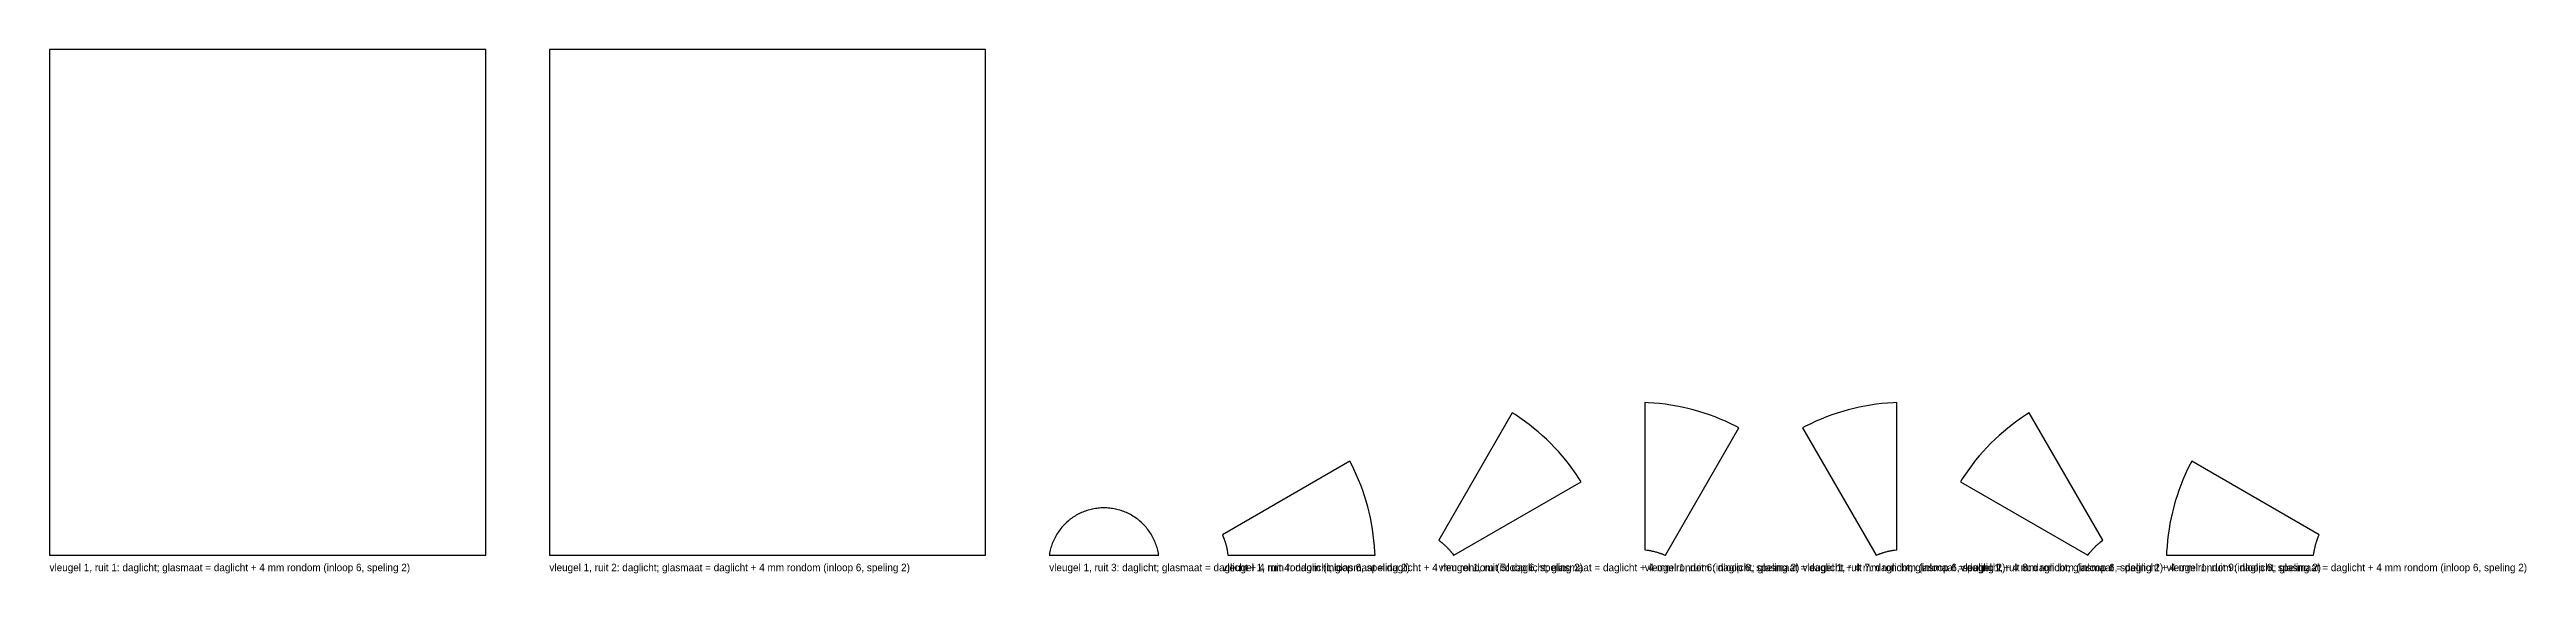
# Model space of a CAD drawing. Header units: millimetres. Extents: x 0 to 4668, y -34 to 952.
import ezdxf

# ---------------------------------------------------------------- set-up
doc = ezdxf.new("R2010")
doc.units = ezdxf.units.MM

msp = doc.modelspace()

# ---------------------------------------------------------------- linework, layer by layer
at = {"layer": 'DAGLICHT'}
for p, q in [((822, 952.5), (0, 952.5)), ((0, 952.5), (0, 0)), ((822, 0), (822, 952.5)), ((1764, 952.5), (942, 952.5)), ((942, 952.5), (942, 0)), ((1764, 0), (1764, 952.5)), ((3012.9172, 287.339), (3006.4071, 287.5947)), ((3006.4071, 287.5947), (3006.4071, 10.383)), ((3023.6538, 286.6353), (3012.9172, 287.339)), ((3034.3683, 285.6507), (3023.6538, 286.6353)), ((3045.0534, 284.3861), (3034.3683, 285.6507)), ((3055.7017, 282.8421), (3045.0534, 284.3861)), ((3066.3059, 281.02), (3055.7017, 282.8421)), ((3076.8589, 278.9209), (3066.3059, 281.02)), ((3421.2201, 281.02), (3410.6672, 278.9209)), ((3431.8243, 282.8421), (3421.2201, 281.02)), ((3442.4726, 284.3861), (3431.8243, 282.8421)), ((3453.1577, 285.6507), (3442.4726, 284.3861)), ((3463.8722, 286.6353), (3453.1577, 285.6507)), ((3474.6088, 287.339), (3463.8722, 286.6353)), ((3481.1189, 287.5947), (3474.6088, 287.339)), ((3481.1189, 10.383), (3481.1189, 287.5947)), ((2756.5736, 268.4394), (2617.9678, 28.367)), ((2762.0836, 264.9628), (2756.5736, 268.4394)), ((2771.03, 258.9851), (2762.0836, 264.9628)), ((2779.8167, 252.7752), (2771.03, 258.9851)), ((2788.4379, 246.3374), (2779.8167, 252.7752)), ((2796.8877, 239.6762), (2788.4379, 246.3374)), ((2805.1601, 232.7961), (2796.8877, 239.6762)), ((3045.1572, 0), (3183.763, 240.0724)), ((3087.3532, 276.5463), (3076.8589, 278.9209)), ((3097.7818, 273.8977), (3087.3532, 276.5463)), ((3108.1375, 270.9771), (3097.7818, 273.8977)), ((3118.4131, 267.7865), (3108.1375, 270.9771)), ((3128.6018, 264.3279), (3118.4131, 267.7865)), ((3138.6964, 260.6038), (3128.6018, 264.3279)), ((3148.69, 256.6167), (3138.6964, 260.6038)), ((3158.5759, 252.3694), (3148.69, 256.6167)), ((3168.3472, 247.8648), (3158.5759, 252.3694)), ((3177.9972, 243.1059), (3168.3472, 247.8648)), ((3183.763, 240.0724), (3177.9972, 243.1059)), ((3309.5288, 243.1059), (3303.763, 240.0724)), ((3303.763, 240.0724), (3442.3689, 0)), ((3319.1788, 247.8648), (3309.5288, 243.1059)), ((3328.9501, 252.3694), (3319.1788, 247.8648)), ((3338.836, 256.6167), (3328.9501, 252.3694)), ((3348.8297, 260.6038), (3338.836, 256.6167)), ((3358.9243, 264.3279), (3348.8297, 260.6038)), ((3369.1129, 267.7865), (3358.9243, 264.3279)), ((3379.3886, 270.9771), (3369.1129, 267.7865)), ((3389.7443, 273.8977), (3379.3886, 270.9771)), ((3400.1729, 276.5463), (3389.7443, 273.8977)), ((3410.6672, 278.9209), (3400.1729, 276.5463)), ((3690.6384, 239.6762), (3682.3659, 232.7961)), ((3699.0881, 246.3374), (3690.6384, 239.6762)), ((3707.7093, 252.7752), (3699.0881, 246.3374)), ((3716.4961, 258.9851), (3707.7093, 252.7752)), ((3725.4424, 264.9628), (3716.4961, 258.9851)), ((3730.9524, 268.4394), (3725.4424, 264.9628)), ((3869.5583, 28.367), (3730.9524, 268.4394)), ((2813.2497, 225.7017), (2805.1601, 232.7961)), ((2821.1507, 218.3981), (2813.2497, 225.7017)), ((2828.8579, 210.8901), (2821.1507, 218.3981)), ((2836.3659, 203.1829), (2828.8579, 210.8901)), ((2843.6695, 195.2819), (2836.3659, 203.1829)), ((2850.7638, 187.1924), (2843.6695, 195.2819)), ((2857.644, 178.9199), (2850.7638, 187.1924)), ((3636.7622, 187.1924), (3629.8821, 178.9199)), ((3643.8565, 195.2819), (3636.7622, 187.1924)), ((3651.1602, 203.1829), (3643.8565, 195.2819)), ((3658.6682, 210.8901), (3651.1602, 203.1829)), ((3666.3753, 218.3981), (3658.6682, 210.8901)), ((3674.2764, 225.7017), (3666.3753, 218.3981)), ((3682.3659, 232.7961), (3674.2764, 225.7017)), ((2450.4454, 177.3559), (2210.373, 38.75)), ((2453.4789, 171.5901), (2450.4454, 177.3559)), ((2458.2378, 161.9401), (2453.4789, 171.5901)), ((2462.7424, 152.1688), (2458.2378, 161.9401)), ((2466.9897, 142.2829), (2462.7424, 152.1688)), ((2470.9768, 132.2892), (2466.9897, 142.2829)), ((2864.3052, 170.4702), (2857.644, 178.9199)), ((2870.743, 161.849), (2864.3052, 170.4702)), ((2876.9529, 153.0622), (2870.743, 161.849)), ((2882.9306, 144.1159), (2876.9529, 153.0622)), ((2886.4071, 138.6059), (2882.9306, 144.1159)), ((3604.5955, 144.1159), (3601.1189, 138.6059)), ((3610.5732, 153.0622), (3604.5955, 144.1159)), ((3616.7831, 161.849), (3610.5732, 153.0622)), ((3623.2208, 170.4702), (3616.7831, 161.849)), ((3629.8821, 178.9199), (3623.2208, 170.4702)), ((4020.5363, 142.2829), (4016.5492, 132.2892)), ((4024.7836, 152.1688), (4020.5363, 142.2829)), ((4029.2882, 161.9401), (4024.7836, 152.1688)), ((4034.0471, 171.5901), (4029.2882, 161.9401)), ((4037.0806, 177.3559), (4034.0471, 171.5901)), ((4277.153, 38.75), (4037.0806, 177.3559)), ((2474.7009, 122.1946), (2470.9768, 132.2892)), ((2478.1595, 112.006), (2474.7009, 122.1946)), ((2481.3502, 101.7303), (2478.1595, 112.006)), ((2484.2708, 91.3746), (2481.3502, 101.7303)), ((2646.3348, 0), (2886.4071, 138.6059)), ((3601.1189, 138.6059), (3841.1913, 0)), ((4006.1759, 101.7303), (4003.2553, 91.3746)), ((4009.3666, 112.006), (4006.1759, 101.7303)), ((4012.8251, 122.1946), (4009.3666, 112.006)), ((4016.5492, 132.2892), (4012.8251, 122.1946)), ((1904.4556, 48.4816), (1902.8222, 46.2942)), ((1906.1457, 50.6255), (1904.4556, 48.4816)), ((1907.8914, 52.7244), (1906.1457, 50.6255)), ((1909.6914, 54.7769), (1907.8914, 52.7244)), ((1911.5445, 56.7816), (1909.6914, 54.7769)), ((1913.4494, 58.7371), (1911.5445, 56.7816)), ((1915.4049, 60.642), (1913.4494, 58.7371)), ((1917.4096, 62.4951), (1915.4049, 60.642)), ((1919.4621, 64.2951), (1917.4096, 62.4951)), ((1921.561, 66.0408), (1919.4621, 64.2951)), ((1923.7049, 67.7309), (1921.561, 66.0408)), ((1925.8923, 69.3643), (1923.7049, 67.7309)), ((1928.1217, 70.9399), (1925.8923, 69.3643)), ((1930.3916, 72.4566), (1928.1217, 70.9399)), ((1932.7004, 73.9133), (1930.3916, 72.4566)), ((1935.0465, 75.3091), (1932.7004, 73.9133)), ((1937.4284, 76.643), (1935.0465, 75.3091)), ((1939.8444, 77.9142), (1937.4284, 76.643)), ((1942.2928, 79.1216), (1939.8444, 77.9142)), ((1944.772, 80.2645), (1942.2928, 79.1216)), ((1947.2803, 81.3422), (1944.772, 80.2645)), ((1949.8159, 82.3538), (1947.2803, 81.3422)), ((1952.3771, 83.2987), (1949.8159, 82.3538)), ((1954.9622, 84.1762), (1952.3771, 83.2987)), ((1957.5694, 84.9857), (1954.9622, 84.1762)), ((1960.1969, 85.7267), (1957.5694, 84.9857)), ((1962.8428, 86.3987), (1960.1969, 85.7267)), ((1965.5055, 87.0012), (1962.8428, 86.3987)), ((1968.183, 87.5338), (1965.5055, 87.0012)), ((1970.8735, 87.9961), (1968.183, 87.5338)), ((1973.5752, 88.3879), (1970.8735, 87.9961)), ((1976.2863, 88.7087), (1973.5752, 88.3879)), ((1979.0048, 88.9585), (1976.2863, 88.7087)), ((1981.7289, 89.1371), (1979.0048, 88.9585)), ((1984.4568, 89.2443), (1981.7289, 89.1371)), ((1987.1865, 89.28), (1984.4568, 89.2443)), ((1989.9162, 89.2443), (1987.1865, 89.28)), ((1992.6441, 89.1371), (1989.9162, 89.2443)), ((1995.3682, 88.9585), (1992.6441, 89.1371)), ((1998.0867, 88.7087), (1995.3682, 88.9585)), ((2000.7978, 88.3879), (1998.0867, 88.7087)), ((2003.4995, 87.9961), (2000.7978, 88.3879)), ((2006.19, 87.5338), (2003.4995, 87.9961)), ((2008.8675, 87.0012), (2006.19, 87.5338)), ((2011.5302, 86.3987), (2008.8675, 87.0012)), ((2014.1762, 85.7267), (2011.5302, 86.3987)), ((2016.8036, 84.9857), (2014.1762, 85.7267)), ((2019.4108, 84.1762), (2016.8036, 84.9857)), ((2021.9959, 83.2987), (2019.4108, 84.1762)), ((2024.5571, 82.3538), (2021.9959, 83.2987)), ((2027.0927, 81.3422), (2024.5571, 82.3538)), ((2029.601, 80.2645), (2027.0927, 81.3422)), ((2032.0802, 79.1216), (2029.601, 80.2645)), ((2034.5286, 77.9142), (2032.0802, 79.1216)), ((2036.9446, 76.643), (2034.5286, 77.9142)), ((2039.3265, 75.3091), (2036.9446, 76.643)), ((2041.6727, 73.9133), (2039.3265, 75.3091)), ((2043.9815, 72.4566), (2041.6727, 73.9133)), ((2046.2514, 70.9399), (2043.9815, 72.4566)), ((2048.4808, 69.3643), (2046.2514, 70.9399)), ((2050.6682, 67.7309), (2048.4808, 69.3643)), ((2052.812, 66.0408), (2050.6682, 67.7309)), ((2054.911, 64.2951), (2052.812, 66.0408)), ((2056.9635, 62.4951), (2054.911, 64.2951)), ((2058.9681, 60.642), (2056.9635, 62.4951)), ((2060.9236, 58.7371), (2058.9681, 60.642)), ((2062.8286, 56.7816), (2060.9236, 58.7371)), ((2064.6817, 54.7769), (2062.8286, 56.7816)), ((2066.4816, 52.7244), (2064.6817, 54.7769)), ((2068.2273, 50.6255), (2066.4816, 52.7244)), ((2069.9174, 48.4816), (2068.2273, 50.6255)), ((2071.5508, 46.2942), (2069.9174, 48.4816)), ((2486.9193, 80.946), (2484.2708, 91.3746)), ((2489.2939, 70.4517), (2486.9193, 80.946)), ((2491.393, 59.8988), (2489.2939, 70.4517)), ((2493.2152, 49.2946), (2491.393, 59.8988)), ((2494.7591, 38.6463), (2493.2152, 49.2946)), ((3994.3109, 49.2946), (3992.767, 38.6463)), ((3996.133, 59.8988), (3994.3109, 49.2946)), ((3998.2321, 70.4517), (3996.133, 59.8988)), ((4000.6068, 80.946), (3998.2321, 70.4517)), ((4003.2553, 91.3746), (4000.6068, 80.946)), ((0, 0), (822, 0)), ((942, 0), (1764, 0)), ((1884.1904, 1.313), (1884, 0)), ((1884, 0), (2090.373, 0)), ((1884.6527, 4.0035), (1884.1904, 1.313)), ((1885.1853, 6.681), (1884.6527, 4.0035)), ((1885.7878, 9.3437), (1885.1853, 6.681)), ((1886.4598, 11.9897), (1885.7878, 9.3437)), ((1887.2008, 14.6171), (1886.4598, 11.9897)), ((1888.0103, 17.2243), (1887.2008, 14.6171)), ((1888.8879, 19.8094), (1888.0103, 17.2243)), ((1889.8327, 22.3706), (1888.8879, 19.8094)), ((1890.8444, 24.9062), (1889.8327, 22.3706)), ((1891.922, 27.4145), (1890.8444, 24.9062)), ((1893.0649, 29.8937), (1891.922, 27.4145)), ((1894.2724, 32.3421), (1893.0649, 29.8937)), ((1895.5435, 34.7581), (1894.2724, 32.3421)), ((1896.8774, 37.14), (1895.5435, 34.7581)), ((1898.2732, 39.4862), (1896.8774, 37.14)), ((1899.7299, 41.795), (1898.2732, 39.4862)), ((1901.2466, 44.0648), (1899.7299, 41.795)), ((1902.8222, 46.2942), (1901.2466, 44.0648)), ((2073.1264, 44.0648), (2071.5508, 46.2942)), ((2074.6431, 41.795), (2073.1264, 44.0648)), ((2076.0998, 39.4862), (2074.6431, 41.795)), ((2077.4956, 37.14), (2076.0998, 39.4862)), ((2078.8296, 34.7581), (2077.4956, 37.14)), ((2080.1007, 32.3421), (2078.8296, 34.7581)), ((2081.3081, 29.8937), (2080.1007, 32.3421)), ((2082.451, 27.4145), (2081.3081, 29.8937)), ((2083.5287, 24.9062), (2082.451, 27.4145)), ((2084.5403, 22.3706), (2083.5287, 24.9062)), ((2085.4852, 19.8094), (2084.5403, 22.3706)), ((2086.3627, 17.2243), (2085.4852, 19.8094)), ((2087.1722, 14.6171), (2086.3627, 17.2243)), ((2087.9133, 11.9897), (2087.1722, 14.6171)), ((2088.5852, 9.3437), (2087.9133, 11.9897)), ((2089.1877, 6.681), (2088.5852, 9.3437)), ((2089.7203, 4.0035), (2089.1877, 6.681)), ((2090.1827, 1.313), (2089.7203, 4.0035)), ((2090.373, 0), (2090.1827, 1.313)), ((2210.373, 38.75), (2210.4712, 38.4216)), ((2210.4712, 38.4216), (2211.9808, 34.796)), ((2211.9808, 34.796), (2212.1885, 34.2727)), ((2212.1885, 34.2727), (2212.4062, 33.7173)), ((2212.4062, 33.7173), (2212.6345, 33.1267)), ((2212.6345, 33.1267), (2212.8743, 32.4975)), ((2212.8743, 32.4975), (2213.1262, 31.8258)), ((2213.1262, 31.8258), (2213.3912, 31.1074)), ((2213.3912, 31.1074), (2213.6701, 30.3371)), ((2213.6701, 30.3371), (2213.964, 29.5094)), ((2213.964, 29.5094), (2214.2738, 28.6176)), ((2214.2738, 28.6176), (2214.6006, 27.6542)), ((2214.6006, 27.6542), (2214.9455, 26.6103)), ((2214.9455, 26.6103), (2215.3098, 25.4757)), ((2215.3098, 25.4757), (2215.6944, 24.2384)), ((2215.6944, 24.2384), (2216.1004, 22.8842)), ((2216.1004, 22.8842), (2216.5286, 21.3962)), ((2216.5286, 21.3962), (2216.9798, 19.7542)), ((2216.9798, 19.7542), (2217.41, 18.1067)), ((2217.41, 18.1067), (2217.7832, 16.6039)), ((2217.7832, 16.6039), (2218.1087, 15.2281)), ((2218.1087, 15.2281), (2218.3942, 13.9643)), ((2218.3942, 13.9643), (2218.6461, 12.7996)), ((2218.6461, 12.7996), (2218.8693, 11.7231)), ((2218.8693, 11.7231), (2219.068, 10.7253)), ((2219.068, 10.7253), (2219.2456, 9.7981)), ((2219.2456, 9.7981), (2219.405, 8.9343)), ((2219.405, 8.9343), (2219.5485, 8.1278)), ((2219.5485, 8.1278), (2219.6783, 7.3731)), ((2219.6783, 7.3731), (2219.7959, 6.6655)), ((2219.7959, 6.6655), (2219.9029, 6.0007)), ((2219.9029, 6.0007), (2220.0004, 5.375)), ((2220.0004, 5.375), (2220.0897, 4.7852)), ((2220.0897, 4.7852), (2220.1714, 4.2282)), ((2220.1714, 4.2282), (2220.6769, 0.3335)), ((2220.6769, 0.3335), (2220.7561, 0)), ((2220.7561, 0), (2497.9678, 0)), ((2496.0238, 27.9612), (2494.7591, 38.6463)), ((2497.0083, 17.2467), (2496.0238, 27.9612)), ((2497.712, 6.5101), (2497.0083, 17.2467)), ((2497.9678, 0), (2497.712, 6.5101)), ((2617.9678, 28.367), (2618.217, 28.1317)), ((2618.217, 28.1317), (2621.3372, 25.7466)), ((2621.3372, 25.7466), (2621.7787, 25.3973)), ((2621.7787, 25.3973), (2622.2449, 25.0251)), ((2622.2449, 25.0251), (2622.738, 24.6278)), ((2622.738, 24.6278), (2623.2602, 24.2027)), ((2623.2602, 24.2027), (2623.8142, 23.747)), ((2623.8142, 23.747), (2624.4029, 23.2573)), ((2624.4029, 23.2573), (2625.0296, 22.7298)), ((2625.0296, 22.7298), (2625.6979, 22.1598)), ((2625.6979, 22.1598), (2626.4121, 21.5424)), ((2626.4121, 21.5424), (2627.1769, 20.8715)), ((2627.1769, 20.8715), (2627.9976, 20.1399)), ((2627.9976, 20.1399), (2628.8803, 19.3395)), ((2628.8803, 19.3395), (2629.832, 18.4602)), ((2629.832, 18.4602), (2630.8607, 17.4904)), ((2630.8607, 17.4904), (2631.9756, 16.4159)), ((2631.9756, 16.4159), (2633.1873, 15.2195)), ((2633.1873, 15.2195), (2634.3837, 14.0079)), ((2634.3837, 14.0079), (2635.4582, 12.8929)), ((2635.4582, 12.8929), (2636.428, 11.8642)), ((2636.428, 11.8642), (2637.3072, 10.9125)), ((2637.3072, 10.9125), (2638.1077, 10.0298)), ((2638.1077, 10.0298), (2638.8392, 9.2091)), ((2638.8392, 9.2091), (2639.5102, 8.4444)), ((2639.5102, 8.4444), (2640.1276, 7.7302)), ((2640.1276, 7.7302), (2640.6975, 7.0618)), ((2640.6975, 7.0618), (2641.2251, 6.4351)), ((2641.2251, 6.4351), (2641.7148, 5.8464)), ((2641.7148, 5.8464), (2642.1705, 5.2924)), ((2642.1705, 5.2924), (2642.5955, 4.7702)), ((2642.5955, 4.7702), (2642.9929, 4.2771)), ((2642.9929, 4.2771), (2643.365, 3.8109)), ((2643.365, 3.8109), (2643.7144, 3.3694)), ((2643.7144, 3.3694), (2646.0995, 0.2493)), ((2646.0995, 0.2493), (2646.3348, 0)), ((3006.4071, 10.383), (3006.7407, 10.3039)), ((3006.7407, 10.3039), (3010.6353, 9.7984)), ((3010.6353, 9.7984), (3011.1923, 9.7166)), ((3011.1923, 9.7166), (3011.7822, 9.6274)), ((3011.7822, 9.6274), (3012.4079, 9.5299)), ((3012.4079, 9.5299), (3013.0726, 9.4229)), ((3013.0726, 9.4229), (3013.7803, 9.3053)), ((3013.7803, 9.3053), (3014.535, 9.1755)), ((3014.535, 9.1755), (3015.3415, 9.032)), ((3015.3415, 9.032), (3016.2052, 8.8726)), ((3016.2052, 8.8726), (3017.1325, 8.695)), ((3017.1325, 8.695), (3018.1302, 8.4963)), ((3018.1302, 8.4963), (3019.2067, 8.2731)), ((3019.2067, 8.2731), (3020.3714, 8.0212)), ((3020.3714, 8.0212), (3021.6352, 7.7356)), ((3021.6352, 7.7356), (3023.011, 7.4101)), ((3023.011, 7.4101), (3024.5138, 7.037)), ((3024.5138, 7.037), (3026.1614, 6.6067)), ((3026.1614, 6.6067), (3027.8033, 6.1556)), ((3027.8033, 6.1556), (3029.2913, 5.7273)), ((3029.2913, 5.7273), (3030.6455, 5.3213)), ((3030.6455, 5.3213), (3031.8829, 4.9367)), ((3031.8829, 4.9367), (3033.0174, 4.5725)), ((3033.0174, 4.5725), (3034.0613, 4.2276)), ((3034.0613, 4.2276), (3035.0247, 3.9007)), ((3035.0247, 3.9007), (3035.9165, 3.5909)), ((3035.9165, 3.5909), (3036.7443, 3.2971)), ((3036.7443, 3.2971), (3037.5145, 3.0182)), ((3037.5145, 3.0182), (3038.233, 2.7532)), ((3038.233, 2.7532), (3038.9046, 2.5012)), ((3038.9046, 2.5012), (3039.5338, 2.2615)), ((3039.5338, 2.2615), (3040.1244, 2.0331)), ((3040.1244, 2.0331), (3040.6799, 1.8155)), ((3040.6799, 1.8155), (3041.2032, 1.6078)), ((3041.2032, 1.6078), (3044.8288, 0.0982)), ((3044.8288, 0.0982), (3045.1572, 0)), ((3442.3689, 0), (3442.6973, 0.0982)), ((3442.6973, 0.0982), (3446.3229, 1.6078)), ((3446.3229, 1.6078), (3446.8462, 1.8155)), ((3446.8462, 1.8155), (3447.4016, 2.0331)), ((3447.4016, 2.0331), (3447.9922, 2.2615)), ((3447.9922, 2.2615), (3448.6214, 2.5012)), ((3448.6214, 2.5012), (3449.2931, 2.7532)), ((3449.2931, 2.7532), (3450.0115, 3.0182)), ((3450.0115, 3.0182), (3450.7818, 3.2971)), ((3450.7818, 3.2971), (3451.6095, 3.5909)), ((3451.6095, 3.5909), (3452.5013, 3.9007)), ((3452.5013, 3.9007), (3453.4647, 4.2276)), ((3453.4647, 4.2276), (3454.5086, 4.5725)), ((3454.5086, 4.5725), (3455.6432, 4.9367)), ((3455.6432, 4.9367), (3456.8805, 5.3213)), ((3456.8805, 5.3213), (3458.2347, 5.7273)), ((3458.2347, 5.7273), (3459.7228, 6.1556)), ((3459.7228, 6.1556), (3461.3647, 6.6067)), ((3461.3647, 6.6067), (3463.0122, 7.037)), ((3463.0122, 7.037), (3464.515, 7.4101)), ((3464.515, 7.4101), (3465.8908, 7.7356)), ((3465.8908, 7.7356), (3467.1546, 8.0212)), ((3467.1546, 8.0212), (3468.3193, 8.2731)), ((3468.3193, 8.2731), (3469.3958, 8.4963)), ((3469.3958, 8.4963), (3470.3936, 8.695)), ((3470.3936, 8.695), (3471.3208, 8.8726)), ((3471.3208, 8.8726), (3472.1846, 9.032)), ((3472.1846, 9.032), (3472.9911, 9.1755)), ((3472.9911, 9.1755), (3473.7458, 9.3053)), ((3473.7458, 9.3053), (3474.4534, 9.4229)), ((3474.4534, 9.4229), (3475.1182, 9.5299)), ((3475.1182, 9.5299), (3475.7439, 9.6274)), ((3475.7439, 9.6274), (3476.3337, 9.7166)), ((3476.3337, 9.7166), (3476.8907, 9.7984)), ((3476.8907, 9.7984), (3480.7854, 10.3039)), ((3480.7854, 10.3039), (3481.1189, 10.383)), ((3841.1913, 0), (3841.4266, 0.2493)), ((3841.4266, 0.2493), (3843.8117, 3.3694)), ((3843.8117, 3.3694), (3844.161, 3.8109)), ((3844.161, 3.8109), (3844.5332, 4.2771)), ((3844.5332, 4.2771), (3844.9305, 4.7702)), ((3844.9305, 4.7702), (3845.3556, 5.2924)), ((3845.3556, 5.2924), (3845.8112, 5.8464)), ((3845.8112, 5.8464), (3846.3009, 6.4351)), ((3846.3009, 6.4351), (3846.8285, 7.0618)), ((3846.8285, 7.0618), (3847.3984, 7.7302)), ((3847.3984, 7.7302), (3848.0159, 8.4444)), ((3848.0159, 8.4444), (3848.6868, 9.2091)), ((3848.6868, 9.2091), (3849.4184, 10.0298)), ((3849.4184, 10.0298), (3850.2188, 10.9125)), ((3850.2188, 10.9125), (3851.0981, 11.8642)), ((3851.0981, 11.8642), (3852.0679, 12.8929)), ((3852.0679, 12.8929), (3853.1424, 14.0079)), ((3853.1424, 14.0079), (3854.3388, 15.2195)), ((3854.3388, 15.2195), (3855.5504, 16.4159)), ((3855.5504, 16.4159), (3856.6653, 17.4904)), ((3856.6653, 17.4904), (3857.6941, 18.4602)), ((3857.6941, 18.4602), (3858.6458, 19.3395)), ((3858.6458, 19.3395), (3859.5285, 20.1399)), ((3859.5285, 20.1399), (3860.3492, 20.8715)), ((3860.3492, 20.8715), (3861.1139, 21.5424)), ((3861.1139, 21.5424), (3861.8281, 22.1598)), ((3861.8281, 22.1598), (3862.4965, 22.7298)), ((3862.4965, 22.7298), (3863.1231, 23.2573)), ((3863.1231, 23.2573), (3863.7119, 23.747)), ((3863.7119, 23.747), (3864.2659, 24.2027)), ((3864.2659, 24.2027), (3864.7881, 24.6278)), ((3864.7881, 24.6278), (3865.2812, 25.0251)), ((3865.2812, 25.0251), (3865.7474, 25.3973)), ((3865.7474, 25.3973), (3866.1889, 25.7466)), ((3866.1889, 25.7466), (3869.309, 28.1317)), ((3869.309, 28.1317), (3869.5583, 28.367)), ((3989.8141, 6.5101), (3989.5583, 0)), ((3989.5583, 0), (4266.77, 0)), ((3990.5178, 17.2467), (3989.8141, 6.5101)), ((3991.5023, 27.9612), (3990.5178, 17.2467)), ((3992.767, 38.6463), (3991.5023, 27.9612)), ((4266.77, 0), (4266.8491, 0.3335)), ((4266.8491, 0.3335), (4267.3546, 4.2282)), ((4267.3546, 4.2282), (4267.4364, 4.7852)), ((4267.4364, 4.7852), (4267.5256, 5.375)), ((4267.5256, 5.375), (4267.6232, 6.0007)), ((4267.6232, 6.0007), (4267.7301, 6.6655)), ((4267.7301, 6.6655), (4267.8478, 7.3731)), ((4267.8478, 7.3731), (4267.9775, 8.1278)), ((4267.9775, 8.1278), (4268.1211, 8.9343)), ((4268.1211, 8.9343), (4268.2804, 9.7981)), ((4268.2804, 9.7981), (4268.4581, 10.7253)), ((4268.4581, 10.7253), (4268.6567, 11.7231)), ((4268.6567, 11.7231), (4268.8799, 12.7996)), ((4268.8799, 12.7996), (4269.1318, 13.9643)), ((4269.1318, 13.9643), (4269.4174, 15.2281)), ((4269.4174, 15.2281), (4269.7429, 16.6039)), ((4269.7429, 16.6039), (4270.116, 18.1067)), ((4270.116, 18.1067), (4270.5463, 19.7542)), ((4270.5463, 19.7542), (4270.9974, 21.3962)), ((4270.9974, 21.3962), (4271.4257, 22.8842)), ((4271.4257, 22.8842), (4271.8317, 24.2384)), ((4271.8317, 24.2384), (4272.2163, 25.4757)), ((4272.2163, 25.4757), (4272.5805, 26.6103)), ((4272.5805, 26.6103), (4272.9255, 27.6542)), ((4272.9255, 27.6542), (4273.2523, 28.6176)), ((4273.2523, 28.6176), (4273.5621, 29.5094)), ((4273.5621, 29.5094), (4273.8559, 30.3371)), ((4273.8559, 30.3371), (4274.1349, 31.1074)), ((4274.1349, 31.1074), (4274.3998, 31.8258)), ((4274.3998, 31.8258), (4274.6518, 32.4975)), ((4274.6518, 32.4975), (4274.8915, 33.1267)), ((4274.8915, 33.1267), (4275.1199, 33.7173)), ((4275.1199, 33.7173), (4275.3376, 34.2727)), ((4275.3376, 34.2727), (4275.5452, 34.796)), ((4275.5452, 34.796), (4277.0548, 38.4216)), ((4277.0548, 38.4216), (4277.153, 38.75))]:
    msp.add_line(p, q, dxfattribs=at)

# ---------------------------------------------------------------- texts
at = {"layer": 'TEKST'}
for s, p in [('vleugel 1, ruit 1: daglicht; glasmaat = daglicht + 4 mm rondom (inloop 6, speling 2)', (0, -30)), ('vleugel 1, ruit 2: daglicht; glasmaat = daglicht + 4 mm rondom (inloop 6, speling 2)', (942, -30)), ('vleugel 1, ruit 3: daglicht; glasmaat = daglicht + 4 mm rondom (inloop 6, speling 2)', (1884, -30)), ('vleugel 1, ruit 4: daglicht; glasmaat = daglicht + 4 mm rondom (inloop 6, speling 2)', (2210.373, -30)), ('vleugel 1, ruit 5: daglicht; glasmaat = daglicht + 4 mm rondom (inloop 6, speling 2)', (2617.9678, -30)), ('vleugel 1, ruit 6: daglicht; glasmaat = daglicht + 4 mm rondom (inloop 6, speling 2)', (3006.4071, -30)), ('vleugel 1, ruit 7: daglicht; glasmaat = daglicht + 4 mm rondom (inloop 6, speling 2)', (3303.763, -30)), ('vleugel 1, ruit 8: daglicht; glasmaat = daglicht + 4 mm rondom (inloop 6, speling 2)', (3601.1189, -30)), ('vleugel 1, ruit 9: daglicht; glasmaat = daglicht + 4 mm rondom (inloop 6, speling 2)', (3989.5583, -30))]:
    msp.add_text(s, height=14, dxfattribs=at).set_placement(p)

doc.saveas('drawing.dxf')
